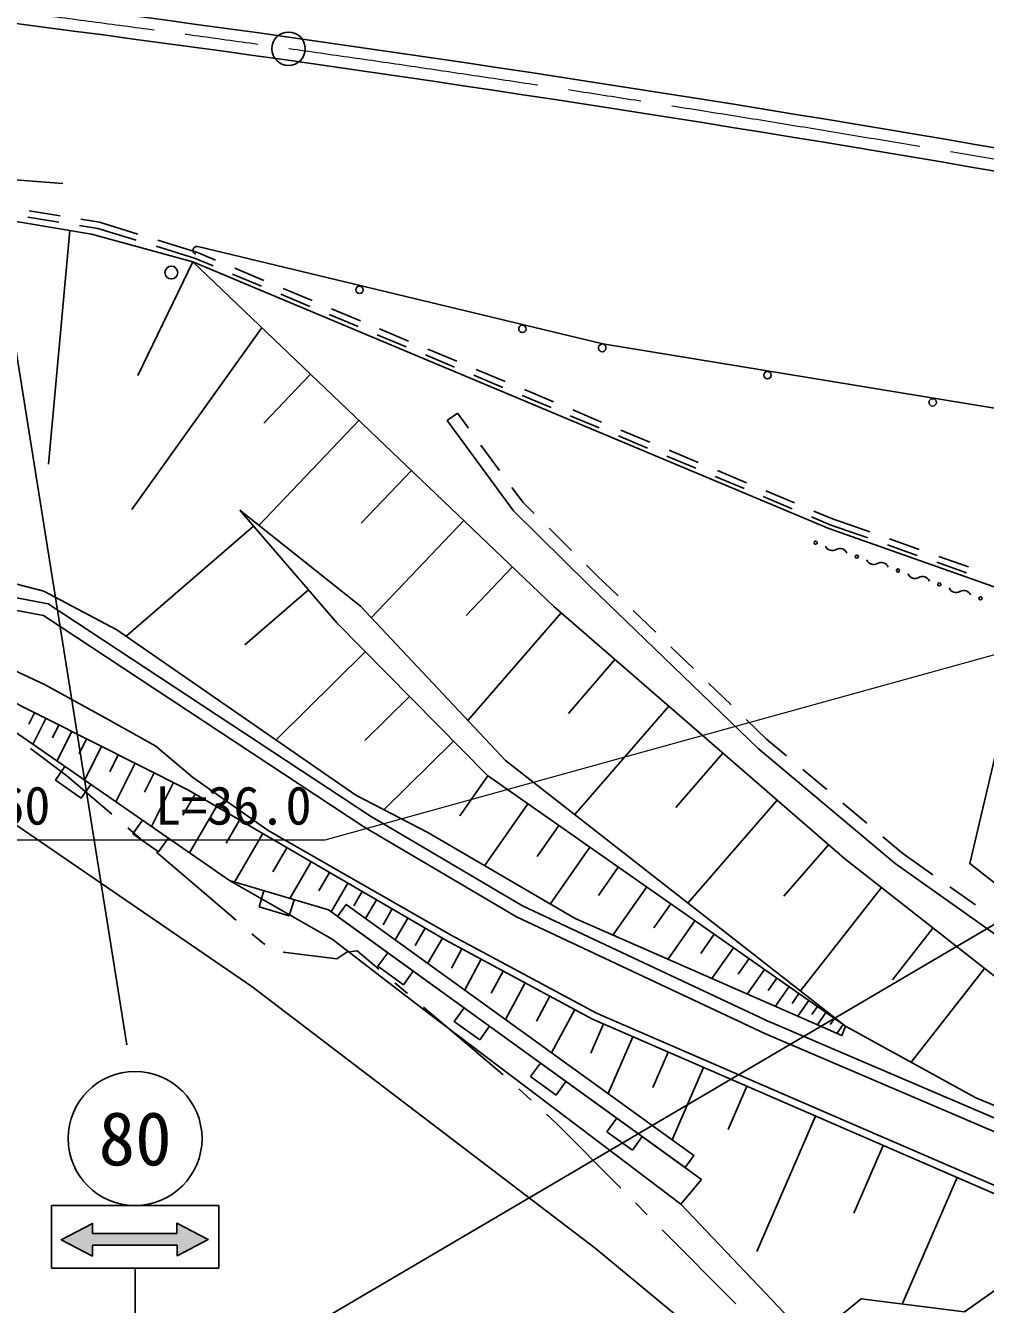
# Model space of a CAD drawing. Units: millimetres, scale not verified. Extents: x 40000 to 680000, y 20000 to 380000.
# Drawn here: x 459332 to 505196, y 238614 to 299707 of the extents above; entities that cross this region are included whole.
import ezdxf
from ezdxf.enums import TextEntityAlignment as Align

# ---------------------------------------------------------------- set-up
doc = ezdxf.new("R2010")
doc.units = ezdxf.units.MM
doc.header["$LTSCALE"] = 1000
doc.linetypes.add('CHAIN', pattern=[18.5, 12, -1.5, 3.5, -1.5])
for name, color, linetype, lineweight in [('M-BGD', 7, 'Continuous', 25), ('M-BMK', 2, 'CHAIN', 13), ('M-BMK-ROW', 30, 'Continuous', 25), ('M-BMK-SRVR', 3, 'Continuous', 25), ('M-STR-HTXT', 7, 'Continuous', 13), ('M-STR-STRC', 7, 'Continuous', 25)]:
    doc.layers.add(name, color=color, linetype=linetype, lineweight=lineweight)
doc.styles.add('ＭＳ ゴシック', font='')
doc.styles.get('ＭＳ ゴシック').set_extended_font_data('MS Gothic')

msp = doc.modelspace()

# ---------------------------------------------------------------- hatches: boundary and pattern name
at = {"layer": 'M-STR-STRC'}
msp.add_hatch(color=256, dxfattribs=at).paths.add_polyline_path([(466569, 241438), (466569, 240938), (468060, 241718), (466560, 242497), (466560, 241997), (462535, 241997), (462535, 242486), (461035, 241707), (462525, 240927), (462525, 241438)])

# ---------------------------------------------------------------- linework, layer by layer
at = {"layer": 'M-BGD'}
for p, q in [((461113, 292161), (458620, 292348)), ((459497, 290855), (460978, 290616)), ((459443, 290560), (460923, 290321)), ((461965, 290456), (462857, 290312)), ((462857, 290312), (464698, 289746)), ((461454, 289910), (460420, 278748)), ((461911, 290161), (462788, 290019)), ((462788, 290019), (464619, 289456)), ((465575, 289162), (467406, 288599)), ((465654, 289452), (467495, 288886)), ((467560, 289149), (486921, 284497)), ((467329, 288415), (464699, 282992)), ((467406, 288599), (468301, 288224)), ((467495, 288886), (467522, 288876)), ((467522, 288876), (468413, 288503)), ((469223, 287838), (470606, 287258)), ((469335, 288116), (470718, 287536)), ((471640, 287149), (473024, 286569)), ((471528, 286871), (472912, 286291)), ((473946, 286183), (475329, 285603)), ((473834, 285904), (475217, 285324)), ((470610, 285252), (464411, 276587)), ((476140, 284938), (477523, 284358)), ((476251, 285216), (477635, 284636)), ((478557, 284249), (479940, 283669)), ((486921, 284497), (506506, 281282)), ((478445, 283971), (479828, 283391)), ((472928, 283039), (470715, 280721)), ((480751, 283004), (482134, 282424)), ((480863, 283283), (482246, 282703)), ((483168, 282316), (484551, 281736)), ((483056, 282038), (484439, 281458)), ((479967, 281191), (479483, 280836)), ((480498, 280469), (479967, 281191)), ((485362, 281071), (486745, 280491)), ((485474, 281349), (486857, 280769)), ((475261, 280842), (470476, 275829)), ((487667, 280104), (489051, 279524)), ((487779, 280383), (489163, 279803)), ((481978, 278454), (481090, 279663)), ((490085, 279416), (491468, 278836)), ((489973, 279138), (491356, 278558)), ((477768, 278449), (475375, 275943)), ((492278, 278171), (493662, 277591)), ((492390, 278449), (493774, 277869)), ((483101, 276925), (482570, 277648)), ((494696, 277483), (496079, 276903)), ((483638, 276395), (483101, 276925)), ((494584, 277204), (495967, 276624)), ((496889, 276238), (497784, 275863)), ((497001, 276516), (497892, 276143)), ((497892, 276143), (499672, 275515)), ((470220, 275796), (464134, 270541)), ((480274, 276056), (475848, 271420)), ((485416, 274638), (484349, 275692)), ((497784, 275863), (499577, 275230)), ((500615, 275183), (502029, 274684)), ((500520, 274898), (501934, 274399)), ((502972, 274351), (504387, 273852)), ((482592, 273843), (480379, 271525)), ((486663, 273405), (486127, 273935)), ((502878, 274066), (504292, 273568)), ((487641, 272463), (486663, 273405)), ((472847, 272753), (469804, 270126)), ((484926, 271647), (480469, 266509)), ((489441, 270728), (488361, 271769)), ((491241, 268993), (490161, 270034)), ((475569, 269798), (471300, 265585)), ((487495, 269419), (485267, 266850)), ((493041, 267258), (491961, 268299)), ((477676, 267664), (475541, 265557)), ((490064, 267191), (485574, 262014)), ((459763, 266879), (459491, 266337)), ((460305, 266607), (459683, 265370)), ((494738, 265622), (493761, 266564)), ((460924, 266296), (460613, 265677)), ((461543, 265985), (460833, 264573)), ((462248, 265630), (461893, 264924)), ((462954, 265275), (462144, 263664)), ((479782, 265530), (476457, 262248)), ((495699, 264815), (494738, 265622)), ((463759, 264870), (463354, 264065)), ((492652, 264946), (490408, 262357)), ((461213, 264310), (460757, 263652)), ((464565, 264465), (463641, 262627)), ((465484, 264003), (465022, 263084)), ((497615, 263209), (496465, 264173)), ((460757, 263652), (461990, 262798)), ((461990, 262798), (462446, 263455)), ((466403, 263541), (465348, 261444)), ((481425, 263869), (480085, 261956)), ((467440, 262993), (466846, 261980)), ((495241, 262701), (490981, 257790)), ((468452, 262399), (467158, 260190)), ((483338, 262530), (481267, 259571)), ((499530, 261602), (498381, 262566)), ((464912, 261746), (464456, 261089)), ((469557, 261752), (468910, 260647)), ((484818, 261494), (483782, 260015)), ((464456, 261089), (465689, 260234)), ((465689, 260234), (466144, 260892)), ((470662, 261105), (469308, 258794)), ((501257, 260153), (500296, 260959)), ((471820, 260431), (471146, 259274)), ((486297, 260458), (484396, 257742)), ((497696, 260571), (495567, 258116)), ((472977, 259758), (471959, 258007)), ((502685, 259141), (501257, 260153)), ((473852, 259249), (473343, 258373)), ((487655, 259508), (486704, 258150)), ((474728, 258739), (473931, 257370)), ((489013, 258557), (487399, 256252)), ((500223, 258527), (496355, 253591)), ((504725, 257696), (503501, 258563)), ((470721, 258375), (470493, 257608)), ((471931, 257181), (472159, 257948)), ((475412, 258341), (475014, 257657)), ((476096, 257943), (475582, 257058)), ((470493, 257608), (471931, 257181)), ((476849, 257505), (476411, 256753)), ((490166, 257750), (489359, 256597)), ((477601, 257068), (477000, 256034)), ((491319, 256943), (490028, 255099)), ((502691, 256594), (500757, 254126)), ((478427, 256587), (477946, 255760)), ((479254, 256106), (478558, 254909)), ((492240, 256298), (491595, 255376)), ((476639, 255414), (476171, 254766)), ((480177, 255602), (479679, 254677)), ((493162, 255652), (492130, 254178)), ((476171, 254766), (477387, 253887)), ((481102, 255104), (480314, 253640)), ((493900, 255136), (493383, 254399)), ((477387, 253887), (477855, 254536)), ((482151, 254540), (481587, 253490)), ((494637, 254620), (493811, 253441)), ((495226, 254207), (494814, 253618)), ((505158, 254660), (501651, 250183)), ((483200, 253975), (482263, 252232)), ((495816, 253795), (495156, 252851)), ((484389, 253335), (483749, 252147)), ((496288, 253464), (495957, 252993)), ((496759, 253134), (496231, 252380)), ((480287, 252779), (479818, 252130)), ((485577, 252696), (484470, 250638)), ((497169, 252848), (496905, 252470)), ((497578, 252561), (497165, 251971)), ((479818, 252130), (481034, 251252)), ((481034, 251252), (481503, 251901)), ((486944, 252014), (486335, 250612)), ((497988, 252274), (497781, 251979)), ((498398, 251987), (498099, 251561)), ((488346, 251405), (487166, 248689)), ((490039, 250670), (489303, 248977)), ((483935, 250144), (483466, 249495)), ((491732, 249934), (490230, 246477)), ((483466, 249495), (484682, 248617)), ((484682, 248617), (485150, 249265)), ((493795, 249038), (492899, 246974)), ((487582, 247509), (487114, 246860)), ((497078, 247612), (494266, 241138)), ((487114, 246860), (488330, 245982)), ((488330, 245982), (488798, 246630)), ((500315, 246206), (498909, 242969)), ((503848, 244672), (501225, 238633)), ((490646, 243410), (496832, 236903))]:
    msp.add_line(p, q, dxfattribs=at)
for points in [[(502185, 226730), (497206, 232483), (486552, 241307), (470138, 253800), (456068, 263432), (449485, 268347), (440367, 274949), (428904, 283407), (421422, 289093), (416291, 294683)], [(457542, 290564), (462484, 289737), (467329, 288415), (484573, 271953), (498472, 259898), (516829, 245516), (527596, 239100)], [(467329, 288415), (497712, 275676), (506974, 272410), (516521, 270361), (524590, 268683), (543380, 265634), (561613, 261905)], [(516822, 248392), (500890, 259677), (494337, 265175), (486244, 272975), (482646, 276532), (479483, 280836)], [(527596, 239100), (504732, 248489), (498505, 251912), (482267, 264598), (475337, 271964), (469566, 276553)], [(469566, 276553), (474204, 271182), (481412, 263878), (498505, 251912)], [(511715, 244923), (494919, 252096), (494939, 252088), (483071, 257662), (475820, 261944), (460414, 272089), (454777, 273151), (449665, 273898), (448940, 274183)], [(498505, 251912), (498342, 251455), (485587, 257046), (478561, 261153), (475117, 262945), (463692, 270847), (460210, 272682), (456071, 273753), (455176, 273854)], [(511528, 244350), (494684, 251544), (482790, 257130), (475502, 261434), (460185, 271522), (454678, 272559), (449510, 273314), (448709, 273629)], [(531554, 235218), (528647, 235678), (524313, 236850), (518761, 238806), (511402, 241813), (499486, 246960), (486617, 252525), (479643, 256267), (470919, 261250), (467302, 263810), (465561, 265286), (463136, 266643), (460231, 268230), (457498, 269511), (455003, 270008), (453448, 269873), (453061, 270052), (453297, 272761)], [(509564, 242189), (486429, 252237), (479411, 256014), (470713, 261075), (467118, 263181), (455622, 268962), (454589, 268900)], [(454589, 268900), (469070, 258865), (473810, 257458), (491628, 244586)], [(517169, 248881), (517585, 249382), (504450, 259672), (506122, 266776)], [(469070, 258865), (473985, 256071), (478604, 252516), (486502, 246539), (490646, 243410), (491628, 244586)], [(462535, 241997), (462535, 242486), (461035, 241707), (462525, 240927), (462525, 241438)], [(466560, 241997), (466560, 242497), (468060, 241718), (466569, 240938), (466569, 241438)], [(496832, 236903), (499264, 238875), (504199, 238267), (506519, 239904), (509564, 242189)]]:
    msp.add_lwpolyline(points, dxfattribs=at)
msp.add_lwpolyline([(474240, 257148), (490848, 245150), (491266, 245728), (474657, 257726)], close=True, dxfattribs=at)
for centre, radius in [((475291, 287086), 175), ((483070, 285216), 175), ((494782, 283003), 175), ((502677, 281708), 175), ((497081, 275004), 75), ((499051, 274339), 75), ((501021, 273675), 75), ((502991, 273010), 75), ((504961, 272345), 75)]:
    msp.add_circle(centre, radius, dxfattribs=at)
for centre, radius, start, end in [((315052, -812886), 1123048, 79.46532, 84.19239), ((315052, -812886), 1121948, 79.4653, 84.19239), ((467516, 288967), 188, 76.4868, 256.4868), ((486890, 284311), 188, 80.67928, 260.67928), ((486877, 284314), 188, 256.4868, 76.4868), ((497884, 274975), 354, 201.63207, 301.07311), ((498249, 274369), 354, 21.63207, 121.07311), ((499854, 274310), 354, 201.63207, 301.07311), ((500219, 273704), 354, 21.63207, 121.07311), ((501824, 273645), 354, 201.63207, 301.07311), ((502189, 273039), 354, 21.63207, 121.07311), ((503794, 272980), 354, 201.63207, 301.07311), ((504159, 272375), 354, 21.63207, 121.07311)]:
    msp.add_arc(centre, radius, start, end, dxfattribs=at)
at = {"layer": 'M-BMK'}
msp.add_arc((315027, -813090), 1122703, 79.46638, 84.4279, dxfattribs=at)
at = {"layer": 'M-BMK-ROW'}
for p, q in [((459562, 265169), (461300, 263861)), ((461300, 263861), (463450, 262030)), ((464211, 261381), (464821, 260863)), ((465582, 260214), (469389, 256973)), ((470150, 256325), (470759, 255806)), ((471647, 255445), (474206, 255128)), ((474206, 255128), (474677, 255440)), ((474677, 255440), (475179, 255502)), ((475179, 255502), (476210, 254628)), ((476973, 253982), (477583, 253465)), ((478346, 252818), (482138, 249606)), ((482138, 249606), (482160, 249586)), ((482898, 248911), (483489, 248371)), ((484227, 247697), (484718, 247248)), ((484718, 247248), (487772, 244172)), ((488477, 243462), (489040, 242894)), ((489745, 242185), (493268, 238637))]:
    msp.add_line(p, q, dxfattribs=at)
at = {"layer": 'M-BMK-SRVR'}
msp.add_circle((471896, 298599), 800, dxfattribs=at)
at = {"layer": 'M-STR-HTXT'}
msp.add_lwpolyline([(515758, 272456), (473634, 260785), (441134, 260785)], dxfattribs=at)
at = {"layer": 'M-STR-STRC'}
for p, q in [((457861, 290511), (464164, 251010)), ((539965, 276974), (438674, 217424)), ((460563, 243339), (468563, 243339)), ((460563, 240339), (460563, 243339)), ((468563, 243339), (468563, 240339)), ((462535, 241997), (466560, 241997)), ((462525, 241438), (466569, 241438)), ((468563, 240339), (460563, 240339)), ((464563, 240339), (464563, 235644))]:
    msp.add_line(p, q, dxfattribs=at)
for centre, radius in [((466295, 287910), 305), ((464563, 246539), 3200)]:
    msp.add_circle(centre, radius, dxfattribs=at)

# ---------------------------------------------------------------- texts
at = {"layer": 'M-STR-HTXT', "style": 'ＭＳ ゴシック'}
msp.add_text('ヒューム管φ0.60\u3000\u3000L=36.0', height=1833, dxfattribs=at).set_placement((441134, 260985), align=Align.BOTTOM_LEFT)
at = {"layer": 'M-STR-STRC', "style": 'ＭＳ ゴシック'}
msp.add_text('80', height=2566, dxfattribs=at).set_placement((464568, 246539), align=Align.MIDDLE_CENTER)

doc.saveas('drawing.dxf')
